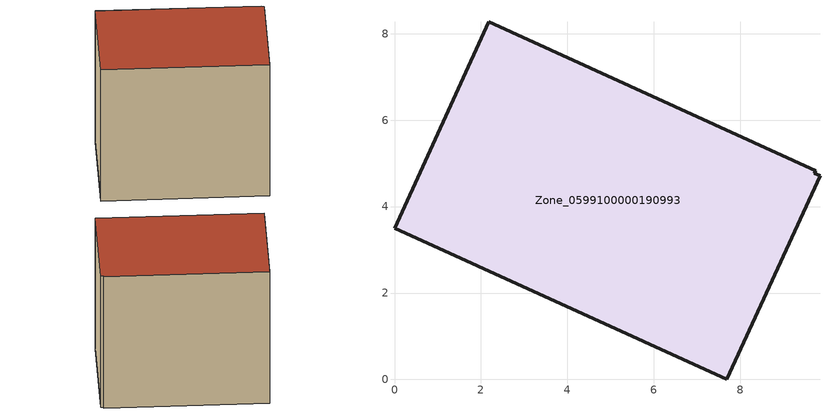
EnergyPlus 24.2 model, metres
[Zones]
Zone_0599100000190993
 floor ground (C_G): 0,3.5 2.18,8.28 9.74,4.83 9.72,4.78 9.84,4.72 7.69,0 z0
 wall outside (C_F): 2.18,8.28 0,3.5 7.69,0 9.84,4.72 9.72,4.78 9.74,4.83 2.18,8.28 z0:7.93
 roof outside (C_R): 7.69,0 9.84,4.72 9.72,4.78 9.74,4.83 2.18,8.28 0,3.5 z7.93
[BUILDING]
Pand.0599100000190993: North Axis=0; Terrain=City; Loads Convergence Tolerance Value=0.04; Temperature Convergence Tolerance Value=0.4; Solar Distribution=FullExterior; Maximum Number of Warmup Days=25; Minimum Number of Warmup Days=1
[Site:Location]
Rotterdam.The.Hague.AP_ZH_NLD Design_Conditions: Latitude=51.96; Longitude=4.45; Time Zone=1; Elevation=-4.5
[SITE:GROUNDTEMPERATURE:BUILDINGSURFACE]
18, 18, 18, 18, 18, 18, 18, 18, 18, 18, 18, 18
[MATERIAL] Thermal Absorptance=0.9; Solar Absorptance=0.7; Visible Absorptance=0.7
Name | Roughness | Thickness | Conductivity | Density | Specific Heat
G.TI.1946-1964 | MediumSmooth | 0.15 | 1 | 540 | 1210
F.TI.1946-1964 | Rough | 0.3 | 0.857143 | 1920 | 840
R.TI.1946-1964 | MediumRough | 0.2 | 0.277778 | 1500 | 1000
[CONSTRUCTION]
C_G: G.TI.1946-1964
C_F: F.TI.1946-1964
C_R: R.TI.1946-1964
[ZONE]
Zone_0599100000190993: Type=1; Multiplier=1; Ceiling Height=Autocalculate; Volume=Autocalculate; Floor Area=autocalculate; Part of Total Floor Area=Yes
[ZONEINFILTRATION:DESIGNFLOWRATE]
Infil_Zone_0599100000190993: Zone or ZoneList or Space or SpaceList=Zone_0599100000190993; Schedule=AlwaysOn; Design Flow Rate Calculation Method=Flow/Area; Flow Rate per Floor Area=0.003; Constant Term Coefficient=1; Temperature Term Coefficient=0; Velocity Term Coefficient=0; Velocity Squared Term Coefficient=0
[HVACTEMPLATE:ZONE:IDEALLOADSAIRSYSTEM]
Zone_0599100000190993: Maximum Heating Supply Air Temperature=50; Minimum Cooling Supply Air Temperature=13; Maximum Heating Supply Air Humidity Ratio=0.0156; Minimum Cooling Supply Air Humidity Ratio=0.0077; Heating Limit=NoLimit; Cooling Limit=NoLimit; Dehumidification Control Type=ConstantSensibleHeatRatio; Cooling Sensible Heat Ratio=0.7; Dehumidification Setpoint=60; Humidification Control Type=None; Humidification Setpoint=30; Outdoor Air Method=None; Outdoor Air Flow Rate per Person=0.00944; Outdoor Air Flow Rate per Zone Floor Area=0; Outdoor Air Flow Rate per Zone=0; Demand Controlled Ventilation Type=None; Outdoor Air Economizer Type=NoEconomizer; Heat Recovery Type=None; Sensible Heat Recovery Effectiveness=0.7; Latent Heat Recovery Effectiveness=0.65
[ZONECONTROL:THERMOSTAT]
ThermostatControl_Zone_0599100000190993: Zone or ZoneList=Zone_0599100000190993; Control Type Schedule=DualSetpointControlType; Control 1=Thermostat_Zone_0599100000190993; Temperature Difference Between Cutout And Setpoint=0
[THERMOSTATSETPOINT:DUALSETPOINT]
Thermostat_Zone_0599100000190993: Heating Setpoint Temperature Schedule=HeatingSetpoint_Zone_0599100000190993; Cooling Setpoint Temperature Schedule=CoolingSetpoint_Zone_0599100000190993
[SCHEDULE:COMPACT]
HeatingSetpoint_Zone_0599100000190993: Through: 12/31, For: AllDays, Until: 24:00, 21
CoolingSetpoint_Zone_0599100000190993: Through: 12/31, For: AllDays, Until: 24:00, 24
DualSetpointControlType: Through: 12/31, For: AllDays, Until: 24:00, 4
AlwaysOn: Through: 12/31, For: AllDays, Until: 24:00, 1
